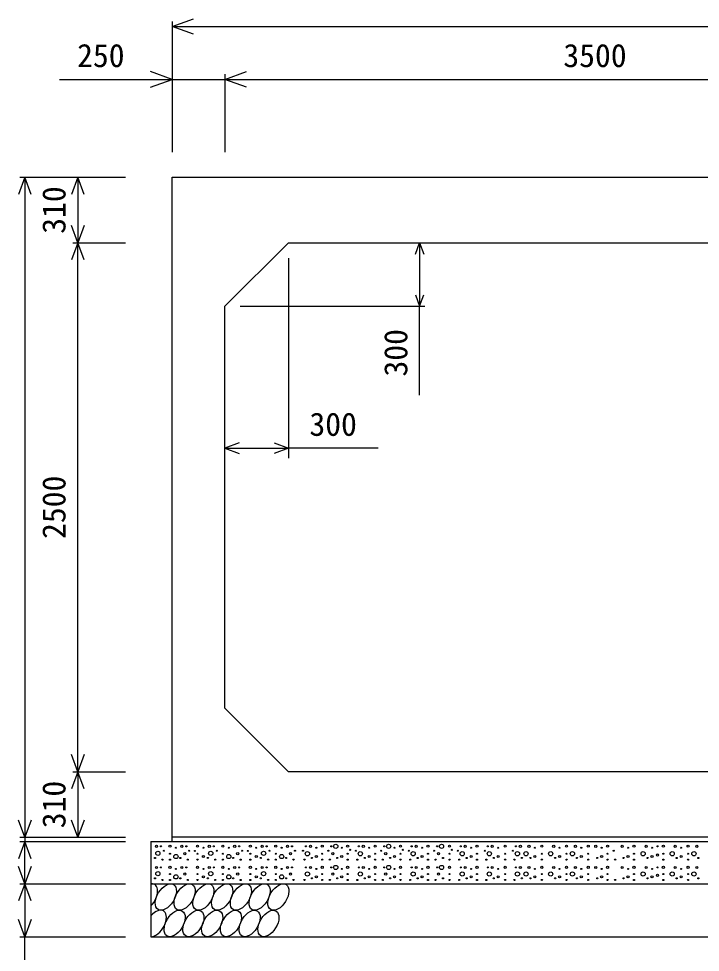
# Model space of a CAD drawing. Units: millimetres, scale not verified. Extents: x -100800 to 100800, y -35640 to 35640.
# Drawn here: x 89234 to 92457, y -21874 to -17460 of the extents above; entities that cross this region are included whole.
import ezdxf
from ezdxf.enums import TextEntityAlignment as Align

# ---------------------------------------------------------------- set-up
doc = ezdxf.new("R2010")
doc.units = ezdxf.units.MM
doc.header["$LTSCALE"] = 120
for name, color, linetype, lineweight in [('0-0_DIM', 7, 'Continuous', 25), ('0-2_HATCH', 6, 'Continuous', 25), ('0-5_OUTLINE', 3, 'Continuous', 25)]:
    doc.layers.add(name, color=color, linetype=linetype, lineweight=lineweight)
doc.styles.add('ＭＳ ゴシック', font='')
doc.styles.get('ＭＳ ゴシック').set_extended_font_data('MS Gothic')

msp = doc.modelspace()

# ---------------------------------------------------------------- linework, layer by layer
at = {"layer": '0-0_DIM'}
for p, q in [((89959.1, -17473.4), (89959.1, -18092)), ((89959.1, -17497.4), (93959.1, -17497.4)), ((90209.1, -17723.4), (90209.1, -18092)), ((89426.4, -17747.4), (89959.1, -17747.4)), ((89239, -18209.7), (89739.1, -18209.7)), ((89263, -18209.7), (89263, -21329.7)), ((89513, -18209.7), (89513, -18519.7)), ((89489, -18519.7), (89739.1, -18519.7)), ((89513, -21019.7), (89513, -18519.7)), ((91129.5, -18519.7), (91129.5, -18819.7)), ((90509.1, -18591.7), (90509.1, -19538.3)), ((90281.1, -18819.7), (91153.5, -18819.7)), ((91129.5, -19240.5), (91129.5, -18819.7)), ((90209.1, -19490.3), (90509.1, -19490.3)), ((90933.2, -19490.3), (90509.1, -19490.3)), ((89489, -21019.7), (89739.1, -21019.7)), ((89513, -21019.7), (89513, -21329.7)), ((89239, -21329.7), (89739.1, -21329.7)), ((89239, -21349.7), (89739.1, -21349.7)), ((89263, -21329.7), (89263, -21349.7)), ((89263, -21549.7), (89263, -21349.7)), ((89239, -21549.7), (89739.1, -21549.7)), ((89263, -21549.7), (89263, -21799.7)), ((89239, -21799.7), (89739.1, -21799.7)), ((89263, -22121.8), (89263, -21799.7))]:
    msp.add_line(p, q, dxfattribs=at)
for points in [[(90060.6, -17534.3), (89959.1, -17497.4), (90060.6, -17460.4)], [(89857.6, -17784.3), (89959.1, -17747.4), (89857.6, -17710.4)], [(90310.6, -17784.3), (90209.1, -17747.4), (90310.6, -17710.4)], [(89959.1, -17747.4), (90209.1, -17747.4), (93709.1, -17747.4), (93959.1, -17747.4)], [(89292.6, -18290.9), (89263, -18209.7), (89233.5, -18290.9)], [(89542.6, -18290.9), (89513, -18209.7), (89483.5, -18290.9)], [(89542.6, -18438.5), (89513, -18519.7), (89483.5, -18438.5)], [(89542.6, -18600.9), (89513, -18519.7), (89483.5, -18600.9)], [(91109.8, -18573.8), (91129.5, -18519.7), (91149.2, -18573.8)], [(91109.8, -18765.6), (91129.5, -18819.7), (91149.2, -18765.6)], [(90276.8, -19465.7), (90209.1, -19490.3), (90276.8, -19515)], [(90441.4, -19465.7), (90509.1, -19490.3), (90441.4, -19515)], [(89542.6, -20938.5), (89513, -21019.7), (89483.5, -20938.5)], [(89542.6, -21100.9), (89513, -21019.7), (89483.5, -21100.9)], [(89292.6, -21248.5), (89263, -21329.7), (89233.5, -21248.5)], [(89542.6, -21248.5), (89513, -21329.7), (89483.5, -21248.5)], [(89292.6, -21430.9), (89263, -21349.7), (89233.5, -21430.9)], [(89292.6, -21468.5), (89263, -21549.7), (89233.5, -21468.5)], [(89292.6, -21630.9), (89263, -21549.7), (89233.5, -21630.9)], [(89292.6, -21718.5), (89263, -21799.7), (89233.5, -21718.5)]]:
    msp.add_lwpolyline(points, dxfattribs=at)
at = {"layer": '0-2_HATCH'}
for centre, radius in [((89885.1, -21372.5), 5), ((89891.7, -21405.5), 10), ((89906.2, -21372.5), 2.5), ((89920.2, -21393.5), 2.5), ((89949.1, -21371.6), 5), ((89977.1, -21379.5), 2.5), ((90005.1, -21372.5), 5), ((90019.2, -21407.5), 5), ((90026.2, -21372.5), 2.5), ((90040.2, -21393.5), 2.5), ((90066.7, -21394.4), 2.5), ((90079.1, -21371.6), 5), ((90107.1, -21379.5), 2.5), ((90135.1, -21372.5), 5), ((90141.7, -21405.5), 10), ((90156.2, -21372.5), 2.5), ((90170.2, -21393.5), 2.5), ((90199.1, -21371.6), 5), ((90227.1, -21379.5), 2.5), ((90255.1, -21372.5), 5), ((90269.2, -21407.5), 5), ((90276.2, -21372.5), 2.5), ((90290.2, -21393.5), 2.5), ((90316.7, -21394.4), 2.5), ((90329.1, -21371.6), 5), ((90357.1, -21379.5), 2.5), ((90385.1, -21372.5), 5), ((90391.7, -21405.5), 10), ((90406.2, -21372.5), 2.5), ((90420.2, -21393.5), 2.5), ((90449.1, -21371.6), 5), ((90477.1, -21379.5), 2.5), ((90505.1, -21372.5), 5), ((90519.2, -21407.5), 5), ((90526.2, -21372.5), 2.5), ((90540.2, -21393.5), 2.5), ((90578, -21393.5), 2.5), ((90599, -21407.5), 10), ((90592, -21372.5), 2.5), ((90613.1, -21372.5), 5), ((90641.1, -21379.5), 2.5), ((90669.1, -21371.6), 5), ((90698, -21393.5), 2.5), ((90712, -21372.5), 2.5), ((90719, -21407.5), 5), ((90733.1, -21372.5), 10), ((90761.1, -21379.5), 2.5), ((90789.1, -21371.6), 5), ((90800.5, -21389.2), 2.5), ((90828, -21393.5), 2.5), ((90849, -21407.5), 10), ((90842, -21372.5), 2.5), ((90863.1, -21372.5), 5), ((90891.1, -21379.5), 2.5), ((90919.1, -21371.6), 5), ((90948, -21393.5), 2.5), ((90962, -21372.5), 2.5), ((90969, -21407.5), 5), ((90983.1, -21372.5), 10), ((91011.1, -21379.5), 2.5), ((91039.1, -21371.6), 5), ((91050.5, -21389.2), 2.5), ((91078, -21393.5), 2.5), ((91099, -21407.5), 10), ((91092, -21372.5), 2.5), ((91113.1, -21372.5), 5), ((91141.1, -21379.5), 2.5), ((91169.1, -21371.6), 5), ((91198, -21393.5), 2.5), ((91212, -21372.5), 2.5), ((91219, -21407.5), 5), ((91233.1, -21372.5), 10), ((91271, -21371.6), 5), ((91282.3, -21389.2), 2.5), ((91309.8, -21393.5), 2.5), ((91330.9, -21407.5), 10), ((91323.9, -21372.5), 2.5), ((91344.9, -21372.5), 5), ((91372.9, -21379.5), 2.5), ((91401, -21371.6), 5), ((91437.9, -21393.5), 2.5), ((91458.9, -21407.5), 10), ((91451.9, -21372.5), 2.5), ((91472.9, -21372.5), 5), ((91501, -21379.5), 2.5), ((91533.9, -21371.6), 5), ((91570.8, -21393.5), 2.5), ((91591.9, -21407.5), 10), ((91584.8, -21372.5), 2.5), ((91605.9, -21372.5), 5), ((91632.5, -21407.5), 10), ((91646.5, -21372.5), 5), ((91674.6, -21379.5), 2.5), ((91707.5, -21371.6), 5), ((91749.4, -21407.5), 10), ((91763.4, -21372.5), 5), ((91791.4, -21379.5), 2.5), ((91824.3, -21371.6), 5), ((91852.1, -21407.5), 10), ((91866.1, -21372.5), 5), ((91894.1, -21379.5), 2.5), ((91927, -21371.6), 5), ((91962.3, -21372.5), 5), ((91990.3, -21379.5), 2.5), ((92018.4, -21371.6), 5), ((92047.2, -21393.5), 2.5), ((92087.1, -21372.5), 5), ((92115.1, -21379.5), 2.5), ((92143.2, -21371.6), 5), ((92186.5, -21407.5), 10), ((92200.5, -21372.5), 5), ((92228.6, -21379.5), 2.5), ((92254.7, -21372.5), 2.5), ((92282, -21371.6), 5), ((92323.9, -21407.5), 10), ((92337.9, -21372.5), 5), ((92366, -21379.5), 2.5), ((92398.9, -21371.6), 5), ((92426.6, -21407.5), 10), ((92440.6, -21372.5), 5), ((89878.1, -21427.7), 2.5), ((89913.2, -21435.6), 2.5), ((89949.1, -21407.5), 2.5), ((89949.1, -21435.6), 2.5), ((89977.1, -21420.7), 10), ((89998.1, -21427.7), 2.5), ((90033.2, -21435.6), 2.5), ((90079.1, -21407.5), 2.5), ((90079.1, -21435.6), 2.5), ((90107.1, -21420.7), 5), ((90128.1, -21427.7), 2.5), ((90163.2, -21435.6), 2.5), ((90199.1, -21407.5), 2.5), ((90199.1, -21435.6), 2.5), ((90227.1, -21420.7), 10), ((90248.1, -21427.7), 2.5), ((90283.2, -21435.6), 2.5), ((90329.1, -21407.5), 2.5), ((90329.1, -21435.6), 2.5), ((90357.1, -21420.7), 5), ((90378.1, -21427.7), 2.5), ((90413.2, -21435.6), 2.5), ((90449.1, -21407.5), 2.5), ((90449.1, -21435.6), 2.5), ((90477.1, -21420.7), 10), ((90498.1, -21427.7), 2.5), ((90533.2, -21435.6), 2.5), ((90585, -21435.6), 2.5), ((90620.1, -21427.7), 2.5), ((90641.1, -21420.7), 5), ((90669.1, -21407.5), 2.5), ((90669.1, -21435.6), 2.5), ((90705, -21435.6), 2.5), ((90740.1, -21427.7), 2.5), ((90761.1, -21420.7), 5), ((90789.1, -21407.5), 2.5), ((90789.1, -21435.6), 2.5), ((90835, -21435.6), 2.5), ((90870.1, -21427.7), 2.5), ((90891.1, -21420.7), 5), ((90919.1, -21407.5), 2.5), ((90919.1, -21435.6), 2.5), ((90955, -21435.6), 2.5), ((90990.1, -21427.7), 2.5), ((91011.1, -21420.7), 5), ((91039.1, -21407.5), 2.5), ((91039.1, -21435.6), 2.5), ((91085, -21435.6), 2.5), ((91120.1, -21427.7), 2.5), ((91141.1, -21420.7), 5), ((91169.1, -21407.5), 2.5), ((91169.1, -21435.6), 2.5), ((91205, -21435.6), 2.5), ((91240.1, -21427.7), 2.5), ((91271, -21407.5), 2.5), ((91271, -21435.6), 2.5), ((91316.8, -21435.6), 2.5), ((91351.9, -21427.7), 2.5), ((91372.9, -21420.7), 5), ((91401, -21407.5), 2.5), ((91401, -21435.6), 2.5), ((91444.9, -21435.6), 2.5), ((91480, -21427.7), 2.5), ((91501, -21420.7), 5), ((91533.9, -21407.5), 2.5), ((91533.9, -21435.6), 2.5), ((91577.8, -21435.6), 2.5), ((91612.9, -21427.7), 2.5), ((91653.6, -21427.7), 2.5), ((91674.6, -21420.7), 5), ((91707.5, -21407.5), 2.5), ((91707.5, -21435.6), 2.5), ((91770.4, -21427.7), 2.5), ((91791.4, -21420.7), 5), ((91824.3, -21407.5), 2.5), ((91824.3, -21435.6), 2.5), ((91873.1, -21427.7), 2.5), ((91894.1, -21420.7), 5), ((91927, -21407.5), 2.5), ((91927, -21435.6), 2.5), ((91969.3, -21427.7), 2.5), ((91990.3, -21420.7), 5), ((92018.4, -21407.5), 2.5), ((92018.4, -21435.6), 2.5), ((92054.2, -21435.6), 2.5), ((92094.1, -21427.7), 2.5), ((92115.1, -21420.7), 5), ((92143.2, -21407.5), 2.5), ((92143.2, -21435.6), 2.5), ((92207.5, -21427.7), 2.5), ((92228.6, -21420.7), 5), ((92254.7, -21413.7), 5), ((92282, -21407.5), 2.5), ((92282, -21435.6), 2.5), ((92345, -21427.7), 2.5), ((92366, -21420.7), 5), ((92398.9, -21407.5), 2.5), ((92398.9, -21435.6), 2.5), ((92447.6, -21427.7), 2.5), ((89885.1, -21472.5), 5), ((89891.7, -21501.6), 10), ((89906.2, -21472.5), 2.5), ((89949.1, -21471.6), 5), ((89977.1, -21479.5), 2.5), ((90005.1, -21472.5), 5), ((90026.2, -21472.5), 2.5), ((90079.1, -21471.6), 5), ((90107.1, -21479.5), 2.5), ((90135.1, -21472.5), 5), ((90141.7, -21501.6), 10), ((90156.2, -21472.5), 2.5), ((90199.1, -21471.6), 5), ((90227.1, -21479.5), 2.5), ((90255.1, -21472.5), 5), ((90276.2, -21472.5), 2.5), ((90329.1, -21471.6), 5), ((90357.1, -21479.5), 2.5), ((90385.1, -21472.5), 5), ((90391.7, -21501.6), 10), ((90406.2, -21472.5), 2.5), ((90449.1, -21471.6), 5), ((90477.1, -21479.5), 2.5), ((90505.1, -21472.5), 5), ((90526.2, -21472.5), 2.5), ((90592, -21472.5), 2.5), ((90613.1, -21472.5), 5), ((90641.1, -21479.5), 2.5), ((90669.1, -21471.6), 5), ((90712, -21472.5), 2.5), ((90733.1, -21472.5), 10), ((90761.1, -21479.5), 2.5), ((90789.1, -21471.6), 5), ((90842, -21472.5), 2.5), ((90863.1, -21472.5), 5), ((90891.1, -21479.5), 2.5), ((90919.1, -21471.6), 5), ((90962, -21472.5), 2.5), ((90983.1, -21472.5), 10), ((91011.1, -21479.5), 2.5), ((91039.1, -21471.6), 5), ((91092, -21472.5), 2.5), ((91113.1, -21472.5), 5), ((91141.1, -21479.5), 2.5), ((91169.1, -21471.6), 5), ((91212, -21472.5), 2.5), ((91233.1, -21472.5), 10), ((91271, -21471.6), 5), ((91323.9, -21472.5), 2.5), ((91344.9, -21472.5), 5), ((91372.9, -21479.5), 2.5), ((91401, -21471.6), 5), ((91451.9, -21472.5), 2.5), ((91472.9, -21472.5), 5), ((91501, -21479.5), 2.5), ((91533.9, -21471.6), 5), ((91584.8, -21472.5), 2.5), ((91605.9, -21472.5), 5), ((91646.5, -21472.5), 5), ((91674.6, -21479.5), 2.5), ((91707.5, -21471.6), 5), ((91763.4, -21472.5), 5), ((91791.4, -21479.5), 2.5), ((91824.3, -21471.6), 5), ((91866.1, -21472.5), 5), ((91894.1, -21479.5), 2.5), ((91927, -21471.6), 5), ((91962.3, -21472.5), 5), ((91990.3, -21479.5), 2.5), ((92018.4, -21471.6), 5), ((92087.1, -21472.5), 5), ((92115.1, -21479.5), 2.5), ((92143.2, -21471.6), 5), ((92200.5, -21472.5), 5), ((92228.6, -21479.5), 2.5), ((92254.7, -21472.5), 2.5), ((92282, -21471.6), 5), ((92337.9, -21472.5), 5), ((92366, -21479.5), 2.5), ((92398.9, -21471.6), 5), ((92440.6, -21472.5), 5), ((89878.1, -21523.8), 2.5), ((89913.2, -21531.6), 2.5), ((89949.1, -21503.6), 2.5), ((89949.1, -21531.6), 2.5), ((89977.1, -21516.8), 10), ((89998.1, -21523.8), 2.5), ((90019.2, -21503.6), 5), ((90033.2, -21531.6), 2.5), ((90079.1, -21503.6), 2.5), ((90079.1, -21531.6), 2.5), ((90107.1, -21516.8), 5), ((90128.1, -21523.8), 2.5), ((90163.2, -21531.6), 2.5), ((90199.1, -21503.6), 2.5), ((90199.1, -21531.6), 2.5), ((90227.1, -21516.8), 10), ((90248.1, -21523.8), 2.5), ((90269.2, -21503.6), 5), ((90283.2, -21531.6), 2.5), ((90329.1, -21503.6), 2.5), ((90329.1, -21531.6), 2.5), ((90357.1, -21516.8), 5), ((90378.1, -21523.8), 2.5), ((90413.2, -21531.6), 2.5), ((90449.1, -21503.6), 2.5), ((90449.1, -21531.6), 2.5), ((90477.1, -21516.8), 10), ((90498.1, -21523.8), 2.5), ((90519.2, -21503.6), 5), ((90533.2, -21531.6), 2.5), ((90585, -21531.6), 2.5), ((90599, -21503.6), 10), ((90620.1, -21523.8), 2.5), ((90641.1, -21516.8), 5), ((90669.1, -21503.6), 2.5), ((90669.1, -21531.6), 2.5), ((90705, -21531.6), 2.5), ((90719, -21503.6), 5), ((90740.1, -21523.8), 2.5), ((90761.1, -21516.8), 5), ((90789.1, -21503.6), 2.5), ((90789.1, -21531.6), 2.5), ((90835, -21531.6), 2.5), ((90849, -21503.6), 10), ((90870.1, -21523.8), 2.5), ((90891.1, -21516.8), 5), ((90919.1, -21503.6), 2.5), ((90919.1, -21531.6), 2.5), ((90955, -21531.6), 2.5), ((90969, -21503.6), 5), ((90990.1, -21523.8), 2.5), ((91011.1, -21516.8), 5), ((91039.1, -21503.6), 2.5), ((91039.1, -21531.6), 2.5), ((91085, -21531.6), 2.5), ((91099, -21503.6), 10), ((91120.1, -21523.8), 2.5), ((91141.1, -21516.8), 5), ((91169.1, -21503.6), 2.5), ((91169.1, -21531.6), 2.5), ((91205, -21531.6), 2.5), ((91219, -21503.6), 5), ((91240.1, -21523.8), 2.5), ((91271, -21503.6), 2.5), ((91271, -21531.6), 2.5), ((91316.8, -21531.6), 2.5), ((91330.9, -21503.6), 10), ((91351.9, -21523.8), 2.5), ((91372.9, -21516.8), 5), ((91401, -21503.6), 2.5), ((91401, -21531.6), 2.5), ((91444.9, -21531.6), 2.5), ((91458.9, -21503.6), 10), ((91480, -21523.8), 2.5), ((91501, -21516.8), 5), ((91533.9, -21503.6), 2.5), ((91533.9, -21531.6), 2.5), ((91577.8, -21531.6), 2.5), ((91591.9, -21503.6), 10), ((91612.9, -21523.8), 2.5), ((91632.5, -21503.6), 10), ((91653.6, -21523.8), 2.5), ((91674.6, -21516.8), 5), ((91707.5, -21503.6), 2.5), ((91707.5, -21531.6), 2.5), ((91749.4, -21503.6), 10), ((91770.4, -21523.8), 2.5), ((91791.4, -21516.8), 5), ((91824.3, -21503.6), 2.5), ((91824.3, -21531.6), 2.5), ((91852.1, -21503.6), 10), ((91873.1, -21523.8), 2.5), ((91894.1, -21516.8), 5), ((91927, -21503.6), 2.5), ((91927, -21531.6), 2.5), ((91969.3, -21523.8), 2.5), ((91990.3, -21516.8), 5), ((92018.4, -21503.6), 2.5), ((92018.4, -21531.6), 2.5), ((92054.2, -21531.6), 2.5), ((92094.1, -21523.8), 2.5), ((92115.1, -21516.8), 5), ((92143.2, -21503.6), 2.5), ((92143.2, -21531.6), 2.5), ((92186.5, -21503.6), 10), ((92207.5, -21523.8), 2.5), ((92228.6, -21516.8), 5), ((92254.7, -21509.8), 5), ((92282, -21503.6), 2.5), ((92282, -21531.6), 2.5), ((92323.9, -21503.6), 10), ((92345, -21523.8), 2.5), ((92366, -21516.8), 5), ((92398.9, -21503.6), 2.5), ((92398.9, -21531.6), 2.5), ((92426.6, -21503.6), 10), ((92447.6, -21523.8), 2.5)]:
    msp.add_circle(centre, radius, dxfattribs=at)
for centre, start_param, end_param in [((89840.8, -21612.2), 4.335544, 6.724593), ((89882.3, -21737.2), 3.496422, 7.58605)]:
    msp.add_ellipse(centre, major_axis=(36.4, 58.9), ratio=0.5792, start_param=start_param, end_param=end_param, dxfattribs=at)
for centre in [(89929.5, -21612.2), (90018.2, -21612.2), (90106.9, -21612.2), (90195.6, -21612.2), (90284.3, -21612.2), (90373, -21612.2), (90461.6, -21612.2), (89971, -21737.2), (90059.7, -21737.2), (90148.4, -21737.2), (90237.1, -21737.2), (90325.8, -21737.2), (90414.5, -21737.2)]:
    msp.add_ellipse(centre, major_axis=(36.4, 58.9), ratio=0.5792, dxfattribs=at)
at = {"layer": '0-5_OUTLINE'}
for p, q in [((89959.1, -21349.7), (89959.1, -18209.7)), ((90509.1, -18519.7), (90209.1, -18819.7)), ((90509.1, -18519.7), (93409.1, -18519.7)), ((90209.1, -20719.7), (90209.1, -18819.7)), ((90209.1, -20719.7), (90509.1, -21019.7)), ((93409.1, -21019.7), (90509.1, -21019.7)), ((89859.1, -21349.7), (89859.1, -21799.7)), ((89859.1, -21349.7), (94059.1, -21349.7)), ((93959.1, -21329.7), (89959.1, -21329.7)), ((89859.1, -21549.7), (94059.1, -21549.7)), ((89859.1, -21799.7), (94059.1, -21799.7))]:
    msp.add_line(p, q, dxfattribs=at)
msp.add_lwpolyline([(89959.1, -18209.7), (93959.1, -18209.7), (93959.1, -21349.7)], dxfattribs=at)

# ---------------------------------------------------------------- texts
at = {"layer": '0-0_DIM', "style": 'ＭＳ ゴシック'}
for s, p in [('250', (89509.8, -17722.4)), ('3500', (91809.1, -17722.4)), ('300', (90608.3, -19465.3))]:
    msp.add_text(s, height=110, dxfattribs=at).set_placement(p, align=Align.BOTTOM_LEFT)
for s, p in [('310', (89488, -18477.2)), ('300', (91104.5, -19152)), ('2500', (89488, -19919.7)), ('310', (89488, -21287.2))]:
    msp.add_text(s, height=110, rotation=90, dxfattribs=at).set_placement(p, align=Align.BOTTOM_LEFT)

doc.saveas('drawing.dxf')
